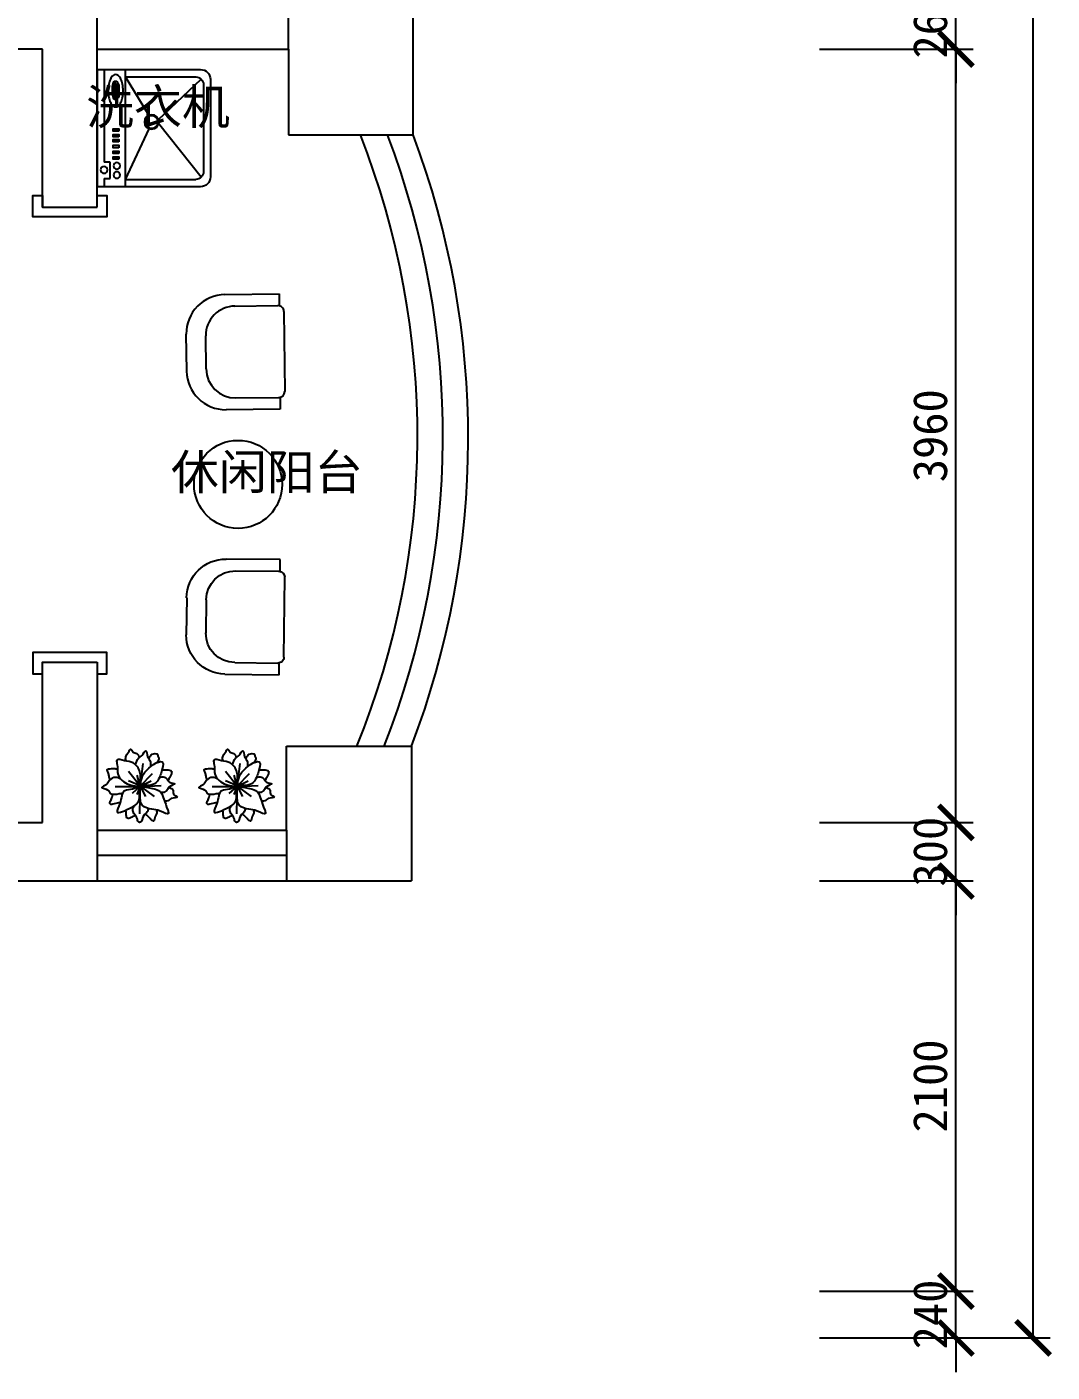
# Model space of a CAD drawing. Header units: millimetres. Extents: x -1705246 to 222838, y -3231245 to 126310.
# Drawn here: x 13314 to 18564, y 104210 to 111099 of the extents above; entities that cross this region are included whole.
import ezdxf

# ---------------------------------------------------------------- set-up
doc = ezdxf.new("R2010")
doc.units = ezdxf.units.MM
doc.header["$PDMODE"] = 35
doc.linetypes.add('ACAD_ISO03W100', pattern=[30, 12, -18])
for name, color, linetype in [('cr虚线家具', 1, 'ACAD_ISO03W100'), ('p--家具', 30, 'Continuous'), ('墙体', 7, 'Continuous'), ('家具内线', 8, 'Continuous'), ('家具外线', 1, 'Continuous'), ('标注', 3, 'Continuous')]:
    doc.layers.add(name, color=color, linetype=linetype)
doc.styles.get("Standard").update_dxf_attribs({"font": ''})
doc.styles.add('仿宋', font='')
doc.styles.get('Standard').set_extended_font_data('SimSun')
doc.styles.get('仿宋').set_extended_font_data('SimSun')
doc.linetypes.add('FENCELINE1', pattern='A,6.35,-2.54,[133,ltypeshp.shx,S=2.54,R=0,X=-2.54,Y=0],-2.54,25.4', length=36.83)
doc.dimstyles.new('ISO-25', dxfattribs={"dimscale": 70, "dimtxt": 2.5, "dimasz": 2.5, "dimexe": 1.25, "dimexo": 0.625, "dimtad": 1, "dimdec": 0, "dimtxsty": 'Standard', "dimblk": 'ARCHTICK', "dimcen": 2.5, "dimclrd": 251, "dimclre": 251, "dimclrt": 3, "dimadec": 0, "dimazin": 0, "dimtfac": 1, "dimtdec": 0, "dimtix": 1, "dimtmove": 2, "dimatfit": 3, "dimfxl": 1, "dimarcsym": 0})

# ---------------------------------------------------------------- blocks, each defined once
blk = doc.blocks.new('_ArchTick')
at = {"color": 0, "linetype": 'ByBlock', "const_width": 0.15}
blk.add_lwpolyline([(-0.5, -0.5), (0.5, 0.5)], dxfattribs=at)
blk = doc.blocks.new('*D149')
at = {"color": 251, "lineweight": -2}
for p, q in [((18071.7, 104625.5), (18071.7, 104800.5)), ((17372.5, 104625.5), (18159.2, 104625.5)), ((18071.7, 104385.5), (18071.7, 104625.5)), ((17372.5, 104385.5), (18159.2, 104385.5)), ((18071.7, 104385.5), (18071.7, 104210.5))]:
    blk.add_line(p, q, dxfattribs=at)
at = {"layer": 'Defpoints', "color": 0}
for p in [(17328.8, 104625.5), (18071.7, 104625.5), (17328.8, 104385.5)]:
    blk.add_point(p, dxfattribs=at)
at = {"color": 251, "lineweight": -2, "xscale": 175, "yscale": 175, "zscale": 175}
for p, rotation in [((18071.7, 104625.5), 270), ((18071.7, 104385.5), 90)]:
    blk.add_blockref('_ArchTick', p, dxfattribs=dict(at, rotation=rotation))
at = {"color": 3, "insert": (17940.4, 104505.5), "char_height": 175, "attachment_point": 5, "rotation": 90}
blk.add_mtext('240', dxfattribs=at)
blk = doc.blocks.new('*D150')
at = {"color": 251, "lineweight": -2}
for p, q in [((17372.5, 106725.5), (18159.2, 106725.5)), ((18071.7, 104625.5), (18071.7, 106725.5)), ((17372.5, 104625.5), (18159.2, 104625.5))]:
    blk.add_line(p, q, dxfattribs=at)
at = {"layer": 'Defpoints', "color": 0}
for p in [(17328.8, 106725.5), (18071.7, 106725.5), (17328.8, 104625.5)]:
    blk.add_point(p, dxfattribs=at)
at = {"color": 251, "lineweight": -2, "xscale": 175, "yscale": 175, "zscale": 175}
for p, rotation in [((18071.7, 106725.5), 90), ((18071.7, 104625.5), 270)]:
    blk.add_blockref('_ArchTick', p, dxfattribs=dict(at, rotation=rotation))
at = {"color": 3, "insert": (17940.4, 105675.5), "char_height": 175, "attachment_point": 5, "rotation": 90}
blk.add_mtext('2100', dxfattribs=at)
blk = doc.blocks.new('*D151')
at = {"color": 251, "lineweight": -2}
for p, q in [((18071.7, 107025.5), (18071.7, 107200.5)), ((17372.5, 107025.5), (18159.2, 107025.5)), ((18071.7, 106725.5), (18071.7, 107025.5)), ((17372.5, 106725.5), (18159.2, 106725.5)), ((18071.7, 106725.5), (18071.7, 106550.5))]:
    blk.add_line(p, q, dxfattribs=at)
at = {"layer": 'Defpoints', "color": 0}
for p in [(17328.8, 107025.5), (18071.7, 107025.5), (17328.8, 106725.5)]:
    blk.add_point(p, dxfattribs=at)
at = {"color": 251, "lineweight": -2, "xscale": 175, "yscale": 175, "zscale": 175}
for p, rotation in [((18071.7, 107025.5), 270), ((18071.7, 106725.5), 90)]:
    blk.add_blockref('_ArchTick', p, dxfattribs=dict(at, rotation=rotation))
at = {"color": 3, "insert": (17940.4, 106875.5), "char_height": 175, "attachment_point": 5, "rotation": 90}
blk.add_mtext('300', dxfattribs=at)
blk = doc.blocks.new('*D152')
at = {"color": 251, "lineweight": -2}
for p, q in [((17372.5, 110985.5), (18159.2, 110985.5)), ((18071.7, 107025.5), (18071.7, 110985.5)), ((17372.5, 107025.5), (18159.2, 107025.5))]:
    blk.add_line(p, q, dxfattribs=at)
at = {"layer": 'Defpoints', "color": 0}
for p in [(17328.8, 110985.5), (18071.7, 110985.5), (17328.8, 107025.5)]:
    blk.add_point(p, dxfattribs=at)
at = {"color": 251, "lineweight": -2, "xscale": 175, "yscale": 175, "zscale": 175}
for p, rotation in [((18071.7, 110985.5), 90), ((18071.7, 107025.5), 270)]:
    blk.add_blockref('_ArchTick', p, dxfattribs=dict(at, rotation=rotation))
at = {"color": 3, "insert": (17940.4, 109005.5), "char_height": 175, "attachment_point": 5, "rotation": 90}
blk.add_mtext('3960', dxfattribs=at)
blk = doc.blocks.new('*D153')
at = {"color": 251, "lineweight": -2}
for p, q in [((18071.7, 111245.5), (18071.7, 111420.5)), ((17372.5, 111245.5), (18159.2, 111245.5)), ((18071.7, 110985.5), (18071.7, 111245.5)), ((17372.5, 110985.5), (18159.2, 110985.5)), ((18071.7, 110985.5), (18071.7, 110810.5))]:
    blk.add_line(p, q, dxfattribs=at)
at = {"layer": 'Defpoints', "color": 0}
for p in [(17328.8, 111245.5), (18071.7, 111245.5), (17328.8, 110985.5)]:
    blk.add_point(p, dxfattribs=at)
at = {"color": 251, "lineweight": -2, "xscale": 175, "yscale": 175, "zscale": 175}
for p, rotation in [((18071.7, 111245.5), 270), ((18071.7, 110985.5), 90)]:
    blk.add_blockref('_ArchTick', p, dxfattribs=dict(at, rotation=rotation))
at = {"color": 3, "insert": (17940.4, 111115.5), "char_height": 175, "attachment_point": 5, "rotation": 90}
blk.add_mtext('260', dxfattribs=at)
blk = doc.blocks.new('MK-JJ-0598')
at = {"layer": '家具外线', "color": 1}
for p, q in [((-116498.4, 59458), (-116438.7, 59458.7)), ((-116495.4, 59180.6), (-116498.4, 59458)), ((-116436.2, 59231.3), (-116438.6, 59452)), ((-116409, 59482.4), (-115998.8, 59486.8)), ((-115968.6, 59463.8), (-115908.9, 59464.4)), ((-115966.1, 59236.4), (-115968.5, 59457.1)), ((-115908.9, 59464.4), (-115905.9, 59187)), ((-116114.5, 59084.7), (-116284.6, 59082.9)), ((-116103.7, 58984.9), (-116293.2, 58982.8))]:
    blk.add_line(p, q, dxfattribs=at)
for centre, radius, start, end in [((-116408.6, 59452.4), 30, 90.62155, 180.62155), ((-115998.5, 59456.8), 30, 0.62155, 90.62155), ((-116295.4, 59182.8), 200, 180.62155, 270.62155), ((-116286.2, 59232.9), 150, 180.62155, 270.62155), ((-116116.1, 59234.7), 150, 270.62155, 0.62155), ((-116105.9, 59184.8), 200, 270.62155, 0.62155)]:
    blk.add_arc(centre, radius, start, end, dxfattribs=at)
blk = doc.blocks.new('A$C0E1F26BE')
at = {"layer": 'p--家具', "color": 8, "ltscale": 0.03}
for p, q in [((315.1, 365.8), (435.2, 562.3)), ((544, 600), (544, 125.7)), ((266.7, 344.6), (46.6, 550.6)), ((466.9, 458.5), (466.9, 523.1)), ((466.9, 523.1), (483.5, 523.1)), ((491.8, 539.8), (481.3, 539.8)), ((483.5, 523.1), (483.5, 458.5)), ((483.5, 458.5), (466.9, 458.5)), ((493, 448), (481.3, 448.1)), ((46.6, 49.4), (265.3, 323.3)), ((435.2, 37.7), (314.3, 297.1)), ((514.2, 125.7), (544.8, 125.7)), ((514.2, 42.6), (514.2, 125.7)), ((544.8, 42.6), (514.2, 42.6)), ((544, 42.6), (544, 0))]:
    blk.add_line(p, q, dxfattribs=at)
blk.add_lwpolyline([(485.4, 408.3, -0.185158), (472.7, 413.2, -0.102042), (458.3, 432.7, -0.060862), (450.3, 457.7, -0.047173), (447.1, 491.5, -0.047173), (450.3, 525.2, -0.060862), (458.3, 550.3, -0.102042), (472.7, 569.7, -0.185158), (485.4, 574.6, -0.185158), (498.1, 569.7, -0.102042), (512.5, 550.3, -0.060862), (520.5, 525.2, -0.047173), (523.7, 491.5, -0.047173), (520.5, 457.7, -0.060862), (512.5, 432.7, -0.102042), (498.1, 413.2, -0.185158)], format="xyb", close=True, dxfattribs=at)
for points in [[(472.2, 523.1, -0.008736), (472.9, 526.4, -0.076276), (477.9, 537.9, -0.259034), (481.3, 539.8, -0.259034)], [(481.3, 539.8, -0.259034), (484.7, 537.9, -0.076276), (489.6, 526.4, -0.036515), (492.1, 512.8, -0.026615), (493.1, 494, -0.026615), (492.1, 475.1, -0.036515), (489.6, 461.6, -0.076276), (484.7, 450, -0.259034), (481.3, 448.1, -0.259034), (477.9, 450, -0.056762), (473.9, 458.5, -0.036515)], [(491.8, 539.8, -0.259034), (495.2, 537.9, -0.076276), (500.2, 526.4, -0.036515), (502.6, 512.8, -0.026615), (503.6, 494, -0.026615), (502.6, 475.1, -0.036515), (500.2, 461.6, -0.076276), (495.2, 450, -0.259034), (491.8, 448.1, -0.078462), (490.6, 448.3, -0.056762)]]:
    blk.add_lwpolyline(points, format="xyb", dxfattribs=at)
for points in [[(468.4, 284.3), (498, 284.3), (498, 297), (468.4, 297)], [(468.4, 254.7), (498, 254.7), (498, 267.4), (468.4, 267.4)], [(468.4, 229.3), (498, 229.3), (498, 242), (468.4, 242)], [(468.4, 199.7), (498, 199.7), (498, 212.4), (468.4, 212.4)], [(468.4, 170.1), (498, 170.1), (498, 182.8), (468.4, 182.8)], [(468.4, 140.5), (498, 140.5), (498, 153.2), (468.4, 153.2)]]:
    blk.add_lwpolyline(points, close=True, dxfattribs=at)
for centre, radius in [((301.2, 331.6), 36.9), ((301.2, 331.6), 31.9), ((479, 106.7), 16.9), ((479, 60.1), 16.9), ((544.8, 86.3), 17.5)]:
    blk.add_circle(centre, radius, dxfattribs=at)
at = {"layer": '墙体', "color": 2}
for p, q in [((579.8, 600), (50, 600)), ((435.6, 562.3), (74.9, 562.3)), ((435.2, 0), (435.2, 600)), ((579.8, 600), (579.8, 0)), ((0, 550), (0, 50)), ((34.9, 522.3), (34.9, 77.7)), ((435.6, 37.7), (74.9, 37.7)), ((50, 0), (579.8, 0))]:
    blk.add_line(p, q, dxfattribs=at)
for centre, radius, start, end in [((50, 550), 50, 90, 180), ((74.9, 522.3), 40, 90, 180), ((74.9, 77.7), 40, 180, 270), ((50, 50), 50, 180, 270)]:
    blk.add_arc(centre, radius, start, end, dxfattribs=at)
at = {"layer": 'cr虚线家具', "color": 8, "ltscale": 0.005, "text_generation_flag": 4, "width": 0.8, "flags": 9}
for tag in ['XSIZE', 'YSIZE']:
    blk.add_attdef(tag, (579.8, 345), '', height=0.5, rotation=90, dxfattribs=at)
blk = doc.blocks.new('MK-ZW-022')
at = {"layer": '家具内线'}
for p, q in [((-132898.1, 5657.5), (-132889, 5726.2)), ((-132904.9, 5609.8), (-132964.9, 5683.7)), ((-132904.9, 5609.8), (-132920, 5666.3)), ((-132904.9, 5609.8), (-132841.9, 5673.8)), ((-132924.1, 5605.7), (-133033.2, 5606.1)), ((-132905, 5611.5), (-132964, 5636.4)), ((-132904.9, 5609.8), (-132946.6, 5571.6)), ((-132904.7, 5608.6), (-132922.5, 5565.8)), ((-132904.9, 5609.8), (-132847.7, 5636.4)), ((-132904.9, 5609.8), (-132876.8, 5556.7)), ((-132904.9, 5609.8), (-132832.7, 5555.8)), ((-132899.2, 5608.1), (-132797, 5613.1)), ((-132906.7, 5553.3), (-132908, 5467))]:
    blk.add_line(p, q, dxfattribs=at)
at = {"layer": '家具外线'}
for points in [[(-132978.1, 5738.9), (-132978.4, 5759.3), (-132964.7, 5784), (-132953.7, 5798.6), (-132940.9, 5784), (-132922.7, 5776.7), (-132908.1, 5754.8)], [(-132929.2, 5720.2), (-132913, 5752.7), (-132894.8, 5767.9), (-132875.2, 5790.4), (-132866.4, 5760.8), (-132855.2, 5741.5), (-132851.1, 5721.2), (-132852.4, 5710.7)], [(-132904.9, 5605.7), (-132871.4, 5691.8), (-132788.3, 5729.8), (-132795.2, 5684.8), (-132805.5, 5654.3), (-132831.9, 5620.9), (-132909, 5608.7), (-132943.4, 5593.5), (-132984, 5585.4), (-133008.3, 5520.6), (-133023.1, 5477.3), (-132950.5, 5500.3), (-132918.1, 5522.6), (-132908.9, 5587.1), (-132904.9, 5609.8), (-132893.7, 5608.7), (-132857.2, 5600.6), (-132799.4, 5577.3), (-132783.2, 5542.9), (-132763.9, 5487.1), (-132759.9, 5469.9), (-132802.5, 5482), (-132845.1, 5491.2), (-132894.8, 5512.5), (-132904.9, 5562.1), (-132903.9, 5628), (-132905.9, 5680.7), (-132941.4, 5729.3), (-132985, 5739.5), (-133024.6, 5742.5), (-133022.5, 5718.2), (-133020.5, 5678.7), (-132997.2, 5638.1), (-132920.1, 5609.8), (-132904.9, 5609.8)], [(-132860.2, 5750.8), (-132849.1, 5769), (-132821.4, 5775.3), (-132818.2, 5774.5), (-132813.5, 5763.4), (-132809.5, 5748.4), (-132818.2, 5730.2)], [(-133004, 5646.3), (-133029.6, 5654.3), (-133063.1, 5637.1), (-133079.3, 5615.8), (-133100.8, 5603.3), (-133070.2, 5589.5), (-133057, 5572.3), (-133012.4, 5571.2), (-132994.6, 5573.1)], [(-133059.7, 5642.4), (-133063.6, 5660.6), (-133068.4, 5678.8), (-133073.1, 5695.4), (-133058.1, 5698.6), (-133037.5, 5699.4), (-133020.9, 5696.2)], [(-132805.9, 5654.3), (-132780.4, 5655.6), (-132762.5, 5639.4), (-132754.4, 5629.3), (-132727.3, 5621.5), (-132754.4, 5606.7), (-132765.1, 5592.6), (-132783.4, 5577.4), (-132799.7, 5577.2)], [(-132793, 5691.8), (-132770.2, 5692.7), (-132743.7, 5684.5), (-132746.4, 5669), (-132752.8, 5656.2), (-132762, 5637.9)], [(-132756.5, 5602), (-132736.4, 5589.6), (-132733.6, 5569.5), (-132714.5, 5553.1), (-132745.5, 5545.8), (-132762, 5533.9), (-132778.4, 5532.1)], [(-133009, 5525.3), (-133038.3, 5518.2), (-133058.9, 5518.2), (-133056.5, 5534), (-133047.8, 5553.8), (-133045.4, 5567.2)], [(-132931.4, 5458.9), (-132953.6, 5447.8), (-132969.4, 5444.6), (-132974.2, 5452.5), (-132976.6, 5469.9), (-132978.1, 5487.3)], [(-132863.1, 5495.4), (-132868.4, 5478), (-132886.6, 5459.8), (-132904.9, 5424.3), (-132911, 5424.3), (-132919.1, 5439.5), (-132941.4, 5479), (-132940.4, 5499.3), (-132934.3, 5509.4)], [(-132821.3, 5489.2), (-132821.3, 5468.2), (-132828.6, 5453.6), (-132835.9, 5430.8), (-132854.2, 5443.5), (-132864.2, 5454.5), (-132879.2, 5468.4)]]:
    blk.add_spline(points, degree=3, dxfattribs=at)
blk = doc.blocks.new('*D336')
at = {"color": 251, "lineweight": -2}
for p, q in [((18115.4, 118745.5), (18554.9, 118745.5)), ((18467.4, 104385.5), (18467.4, 118745.5)), ((18115.4, 104385.5), (18554.9, 104385.5))]:
    blk.add_line(p, q, dxfattribs=at)
at = {"layer": 'Defpoints', "color": 0}
for p in [(18071.7, 118745.5), (18467.4, 118745.5), (18071.7, 104385.5)]:
    blk.add_point(p, dxfattribs=at)
at = {"color": 251, "lineweight": -2, "xscale": 175, "yscale": 175, "zscale": 175}
for p, rotation in [((18467.4, 118745.5), 90), ((18467.4, 104385.5), 270)]:
    blk.add_blockref('_ArchTick', p, dxfattribs=dict(at, rotation=rotation))
at = {"color": 3, "insert": (18336.1, 111565.5), "char_height": 175, "attachment_point": 5, "rotation": 90}
blk.add_mtext('14360', dxfattribs=at)

msp = doc.modelspace()

# ---------------------------------------------------------------- linework, layer by layer
for p, q in [((13674.2, 110985.5), (13674.2, 111245.5)), ((14654.2, 110985.5), (14654.2, 111245.5)), ((15292.8, 110545.5), (15292.8, 111245.5)), ((13394.2, 110985.5), (8464.2, 110985.5)), ((13394.2, 110175.5), (13394.2, 110985.5)), ((13674.2, 110175.5), (13674.2, 110985.5)), ((14654.2, 110985.5), (14654.2, 110545.5)), ((14654.2, 110545.5), (15292.8, 110545.5)), ((13394.2, 110175.5), (13674.2, 110175.5)), ((13394.2, 107025.5), (13394.2, 107845.5)), ((13394.2, 107845.5), (13674.2, 107845.5)), ((13674.2, 107845.5), (13674.2, 106985.5)), ((14644.2, 106985.5), (14644.2, 107415.5)), ((14644.2, 107415.5), (15283.5, 107415.5)), ((15283.5, 107415.5), (15283.5, 106725.5)), ((10319.2, 107025.5), (13394.2, 107025.5)), ((13674.2, 106985.5), (13674.2, 106725.5)), ((14644.2, 106985.5), (14644.2, 106725.5)), ((12349.2, 106725.5), (13674.2, 106725.5)), ((14644.2, 106725.5), (15283.5, 106725.5))]:
    msp.add_line(p, q)
at = {"color": 250}
for p, q in [((13674.2, 110985.5), (14654.2, 110985.5)), ((13674.2, 106985.5), (14644.2, 106985.5)), ((13674.2, 106725.5), (14644.2, 106725.5))]:
    msp.add_line(p, q, dxfattribs=at)
at = {"color": 1, "linetype": 'FENCELINE1', "ltscale": 10}
msp.add_line((14644.2, 106855.5), (13674.2, 106855.5), dxfattribs=at)
at = {"color": 1}
for points in [[(13674.2, 110175.5), (13674.2, 110235.5), (13724.2, 110235.5), (13724.2, 110125.5), (13344.2, 110125.5), (13344.2, 110235.5), (13394.2, 110235.5), (13394.2, 110175.5)], [(13674.2, 107845.5), (13674.2, 107785.5), (13724.2, 107785.5), (13724.2, 107895.5), (13344.2, 107895.5), (13344.2, 107785.5), (13394.2, 107785.5), (13394.2, 107845.5)]]:
    msp.add_lwpolyline(points, close=True, dxfattribs=at)
at = {"color": 250}
for centre, radius, start, end in [((11096.1, 109002.9), 4218.2, 337.89384, 21.45021), ((11150.7, 108992.8), 4423.6, 339.11022, 20.54804)]:
    msp.add_arc(centre, radius, start, end, dxfattribs=at)
at = {"color": 1, "linetype": 'FENCELINE1', "ltscale": 10}
msp.add_arc((11096.1, 109002.9), 4348.2, 338.58794, 20.7787, dxfattribs=at)
at = {"layer": '家具外线'}
msp.add_circle((14395.5, 108756.3), 225.4, dxfattribs=at)

# ---------------------------------------------------------------- block references
at = {"color": 0, "xscale": -1}
msp.add_blockref('A$C0E1F26BE', (14254, 110280.5), dxfattribs=at)
at = {"layer": '家具外线', "rotation": 270}
msp.add_blockref('MK-JJ-0598', (-44852.5, -6767.2), dxfattribs=at)
at = {"layer": '家具外线', "xscale": -1, "rotation": 270}
msp.add_blockref('MK-JJ-0598', (-44852.5, 224279.8), dxfattribs=at)
at = {"layer": '标注'}
for p in [(146799, 101601.6), (147295.7, 101601.6)]:
    msp.add_blockref('MK-ZW-022', p, dxfattribs=at)

# ---------------------------------------------------------------- texts
at = {"color": 0, "char_height": 180, "width": 1047.911, "attachment_point": 1, "style": '仿宋'}
for s, insert in [('洗衣机', (13617.2, 110779.9)), ('休闲阳台', (14051.6, 108909.2))]:
    msp.add_mtext(s, dxfattribs=dict(at, insert=insert))

# ---------------------------------------------------------------- dimensions: what is measured, and where the dimension line sits
at = {"color": 0}
dim = msp.add_linear_dim(base=(18467.4, 118745.5), p1=(18071.7, 104385.5), p2=(18071.7, 118745.5), angle=90, dimstyle='ISO-25', dxfattribs=at)
dim.commit()
dim.dimension.update_dxf_attribs({"geometry": '*D336', "text_midpoint": (18336.1, 111565.5)})
for base, p1, p2, picture, middle in [((18071.7, 111245.5), (17328.8, 110985.5), (17328.8, 111245.5), '*D153', (17940.4, 111115.5)), ((18071.7, 110985.5), (17328.8, 107025.5), (17328.8, 110985.5), '*D152', (17940.4, 109005.5)), ((18071.7, 107025.5), (17328.8, 106725.5), (17328.8, 107025.5), '*D151', (17940.4, 106875.5)), ((18071.7, 106725.5), (17328.8, 104625.5), (17328.8, 106725.5), '*D150', (17940.4, 105675.5)), ((18071.7, 104625.5), (17328.8, 104385.5), (17328.8, 104625.5), '*D149', (17940.4, 104505.5))]:
    dim = msp.add_linear_dim(base=base, p1=p1, p2=p2, angle=270, dimstyle='ISO-25')
    dim.commit()
    dim.dimension.update_dxf_attribs({"geometry": picture, "text_midpoint": middle})

doc.saveas('drawing.dxf')
